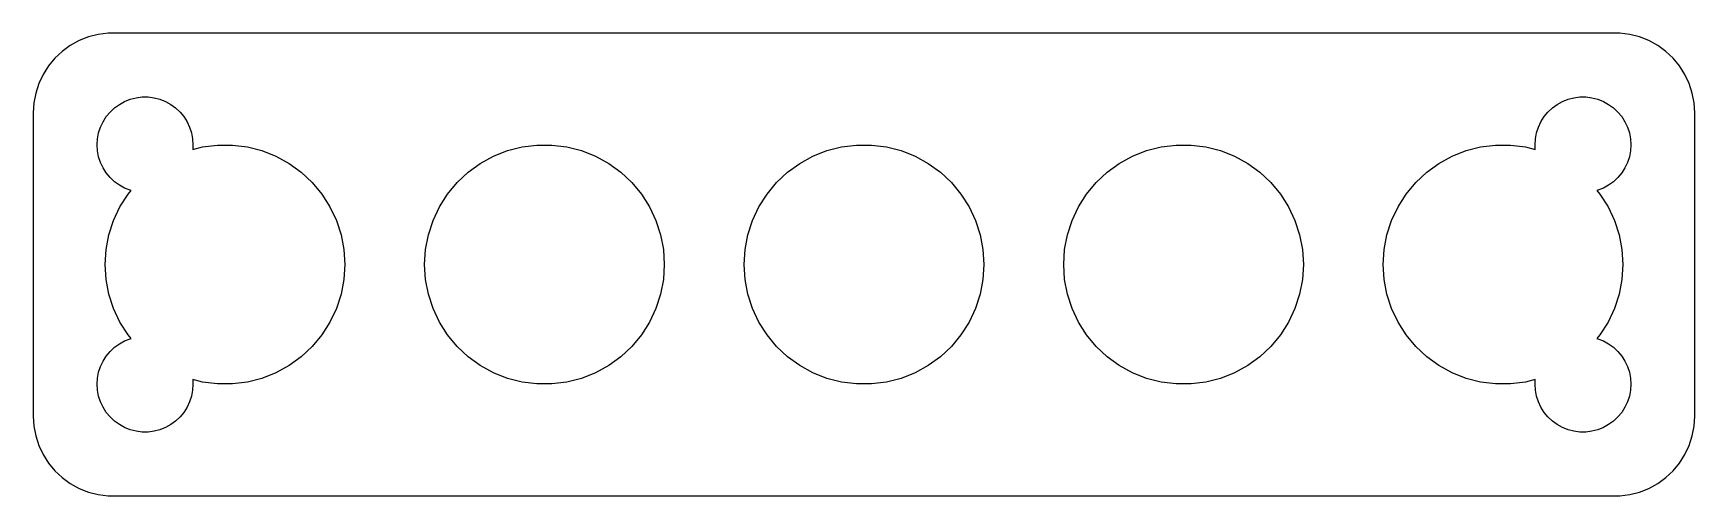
# Model space of a CAD drawing. Header units: metres. Extents: x -52 to 52, y 25 to 53.
import ezdxf

# ---------------------------------------------------------------- set-up
doc = ezdxf.new("R2010")
doc.units = ezdxf.units.M

msp = doc.modelspace()

# ---------------------------------------------------------------- linework, layer by layer
for p, q in [((-48.5451, 53.2553), (-49.1289, 53.0241)), ((-47.9369, 53.4114), (-48.5451, 53.2553)), ((-47.3139, 53.4901), (-47.9369, 53.4114)), ((47.3139, 53.4901), (-47.3139, 53.4901)), ((47.9369, 53.4114), (47.3139, 53.4901)), ((48.5451, 53.2553), (47.9369, 53.4114)), ((49.1289, 53.0241), (48.5451, 53.2553)), ((-50.1871, 52.3526), (-50.6448, 51.9227)), ((-49.6791, 52.7216), (-50.1871, 52.3526)), ((-49.1289, 53.0241), (-49.6791, 52.7216)), ((49.6791, 52.7216), (49.1289, 53.0241)), ((50.1871, 52.3526), (49.6791, 52.7216)), ((50.6448, 51.9227), (50.1871, 52.3526)), ((-51.0451, 51.4389), (-51.3815, 50.9088)), ((-50.6448, 51.9227), (-51.0451, 51.4389)), ((51.0451, 51.4389), (50.6448, 51.9227)), ((51.3815, 50.9088), (51.0451, 51.4389)), ((-51.6489, 50.3406), (-51.8429, 49.7434)), ((-51.3815, 50.9088), (-51.6489, 50.3406)), ((51.6489, 50.3406), (51.3815, 50.9088)), ((51.8429, 49.7434), (51.6489, 50.3406)), ((-51.9606, 49.1267), (-52, 48.5)), ((-51.8429, 49.7434), (-51.9606, 49.1267)), ((-46.9123, 48.8115), (-46.6075, 49.033)), ((-46.6075, 49.033), (-46.2773, 49.2145)), ((-46.2773, 49.2145), (-45.927, 49.3532)), ((-45.927, 49.3532), (-45.5621, 49.4469)), ((-45.5621, 49.4469), (-45.1884, 49.4941)), ((-45.1884, 49.4941), (-44.8116, 49.4941)), ((-44.8116, 49.4941), (-44.4379, 49.4469)), ((-44.4379, 49.4469), (-44.0729, 49.3532)), ((-44.0729, 49.3532), (-43.7227, 49.2145)), ((-43.7227, 49.2145), (-43.3925, 49.033)), ((-43.3925, 49.033), (-43.0877, 48.8115)), ((43.0877, 48.8115), (43.3925, 49.033)), ((43.3925, 49.033), (43.7227, 49.2145)), ((43.7227, 49.2145), (44.0729, 49.3532)), ((44.0729, 49.3532), (44.4379, 49.4469)), ((44.4379, 49.4469), (44.8116, 49.4941)), ((44.8116, 49.4941), (45.1884, 49.4941)), ((45.1884, 49.4941), (45.5621, 49.4469)), ((45.5621, 49.4469), (45.927, 49.3532)), ((45.927, 49.3532), (46.2773, 49.2145)), ((46.2773, 49.2145), (46.6075, 49.033)), ((46.6075, 49.033), (46.9123, 48.8115)), ((51.9606, 49.1267), (51.8429, 49.7434)), ((52, 48.5), (51.9606, 49.1267)), ((-52, 48.5), (-52, 29.5)), ((-47.7893, 47.6044), (-47.6289, 47.9453)), ((-47.6289, 47.9453), (-47.427, 48.2634)), ((-47.427, 48.2634), (-47.1869, 48.5536)), ((-47.1869, 48.5536), (-46.9123, 48.8115)), ((-43.0877, 48.8115), (-42.8131, 48.5536)), ((-42.8131, 48.5536), (-42.5729, 48.2634)), ((-42.5729, 48.2634), (-42.3711, 47.9453)), ((-42.3711, 47.9453), (-42.2107, 47.6044)), ((42.2107, 47.6044), (42.3711, 47.9453)), ((42.3711, 47.9453), (42.5729, 48.2634)), ((42.5729, 48.2634), (42.8131, 48.5536)), ((42.8131, 48.5536), (43.0877, 48.8115)), ((46.9123, 48.8115), (47.1869, 48.5536)), ((47.1869, 48.5536), (47.427, 48.2634)), ((47.427, 48.2634), (47.6289, 47.9453)), ((47.6289, 47.9453), (47.7893, 47.6044)), ((52, 29.5), (52, 48.5)), ((-48, 46.5), (-47.9763, 46.876)), ((-47.9763, 46.876), (-47.9057, 47.2461)), ((-47.9057, 47.2461), (-47.7893, 47.6044)), ((-42.2107, 47.6044), (-42.0942, 47.2461)), ((-42.0942, 47.2461), (-42.0237, 46.876)), ((-42.0237, 46.876), (-42, 46.5)), ((42, 46.5), (42.0237, 46.876)), ((42.0237, 46.876), (42.0942, 47.2461)), ((42.0942, 47.2461), (42.2107, 47.6044)), ((47.7893, 47.6044), (47.9057, 47.2461)), ((47.9057, 47.2461), (47.9763, 46.876)), ((47.9763, 46.876), (48, 46.5)), ((-47.9763, 46.124), (-48, 46.5)), ((-47.9057, 45.7539), (-47.9763, 46.124)), ((-42, 46.5), (-42.0182, 46.2098)), ((-42.0182, 46.2098), (-41.4053, 46.3671)), ((-41.4053, 46.3671), (-40.4709, 46.4852)), ((-40.4709, 46.4852), (-39.5291, 46.4852)), ((-39.5291, 46.4852), (-38.5946, 46.3671)), ((-38.5946, 46.3671), (-37.6824, 46.1329)), ((-37.6824, 46.1329), (-36.8067, 45.7862)), ((-36.8067, 45.7862), (-35.9813, 45.3325)), ((-24.0187, 45.3325), (-23.1933, 45.7862)), ((-23.1933, 45.7862), (-22.3176, 46.1329)), ((-22.3176, 46.1329), (-21.4053, 46.3671)), ((-21.4053, 46.3671), (-20.4709, 46.4852)), ((-20.4709, 46.4852), (-19.5291, 46.4852)), ((-19.5291, 46.4852), (-18.5946, 46.3671)), ((-18.5946, 46.3671), (-17.6824, 46.1329)), ((-17.6824, 46.1329), (-16.8067, 45.7862)), ((-16.8067, 45.7862), (-15.9813, 45.3325)), ((-4.01869, 45.3325), (-3.19334, 45.7862)), ((-3.19334, 45.7862), (-2.31763, 46.1329)), ((-2.31763, 46.1329), (-1.40535, 46.3671)), ((-1.40535, 46.3671), (-0.47092, 46.4852)), ((-0.47092, 46.4852), (0.47092, 46.4852)), ((0.47092, 46.4852), (1.40535, 46.3671)), ((1.40535, 46.3671), (2.31763, 46.1329)), ((2.31763, 46.1329), (3.19334, 45.7862)), ((3.19334, 45.7862), (4.01869, 45.3325)), ((15.9813, 45.3325), (16.8067, 45.7862)), ((16.8067, 45.7862), (17.6824, 46.1329)), ((17.6824, 46.1329), (18.5946, 46.3671)), ((18.5946, 46.3671), (19.5291, 46.4852)), ((19.5291, 46.4852), (20.4709, 46.4852)), ((20.4709, 46.4852), (21.4053, 46.3671)), ((21.4053, 46.3671), (22.3176, 46.1329)), ((22.3176, 46.1329), (23.1933, 45.7862)), ((23.1933, 45.7862), (24.0187, 45.3325)), ((35.9813, 45.3325), (36.8067, 45.7862)), ((36.8067, 45.7862), (37.6824, 46.1329)), ((37.6824, 46.1329), (38.5946, 46.3671)), ((38.5946, 46.3671), (39.5291, 46.4852)), ((39.5291, 46.4852), (40.4709, 46.4852)), ((40.4709, 46.4852), (41.4053, 46.3671)), ((41.4053, 46.3671), (42.0182, 46.2098)), ((42.0182, 46.2098), (42, 46.5)), ((47.9763, 46.124), (47.9057, 45.7539)), ((48, 46.5), (47.9763, 46.124)), ((-47.7893, 45.3956), (-47.9057, 45.7539)), ((-47.6289, 45.0547), (-47.7893, 45.3956)), ((-47.427, 44.7366), (-47.6289, 45.0547)), ((-47.1869, 44.4464), (-47.427, 44.7366)), ((-35.9813, 45.3325), (-35.2193, 44.7788)), ((-35.2193, 44.7788), (-34.5327, 44.1341)), ((-25.4673, 44.1341), (-24.7807, 44.7788)), ((-24.7807, 44.7788), (-24.0187, 45.3325)), ((-15.9813, 45.3325), (-15.2193, 44.7788)), ((-15.2193, 44.7788), (-14.5327, 44.1341)), ((-5.46725, 44.1341), (-4.78067, 44.7788)), ((-4.78067, 44.7788), (-4.01869, 45.3325)), ((4.01869, 45.3325), (4.78067, 44.7788)), ((4.78067, 44.7788), (5.46725, 44.1341)), ((14.5327, 44.1341), (15.2193, 44.7788)), ((15.2193, 44.7788), (15.9813, 45.3325)), ((24.0187, 45.3325), (24.7807, 44.7788)), ((24.7807, 44.7788), (25.4673, 44.1341)), ((34.5327, 44.1341), (35.2193, 44.7788)), ((35.2193, 44.7788), (35.9813, 45.3325)), ((47.427, 44.7366), (47.1869, 44.4464)), ((47.6289, 45.0547), (47.427, 44.7366)), ((47.7893, 45.3956), (47.6289, 45.0547)), ((47.9057, 45.7539), (47.7893, 45.3956)), ((-46.9123, 44.1884), (-47.1869, 44.4464)), ((-46.6075, 43.967), (-46.9123, 44.1884)), ((-46.2773, 43.7855), (-46.6075, 43.967)), ((-45.927, 43.6468), (-46.2773, 43.7855)), ((-34.5327, 44.1341), (-33.9324, 43.4084)), ((-26.0676, 43.4084), (-25.4673, 44.1341)), ((-14.5327, 44.1341), (-13.9324, 43.4084)), ((-6.06763, 43.4084), (-5.46725, 44.1341)), ((5.46725, 44.1341), (6.06763, 43.4084)), ((13.9324, 43.4084), (14.5327, 44.1341)), ((25.4673, 44.1341), (26.0676, 43.4084)), ((33.9324, 43.4084), (34.5327, 44.1341)), ((46.2773, 43.7855), (45.927, 43.6468)), ((46.6075, 43.967), (46.2773, 43.7855)), ((46.9123, 44.1884), (46.6075, 43.967)), ((47.1869, 44.4464), (46.9123, 44.1884)), ((-46.5723, 42.6131), (-46.0676, 43.4084)), ((-46.0676, 43.4084), (-45.8803, 43.6348)), ((-45.8803, 43.6348), (-45.927, 43.6468)), ((-33.9324, 43.4084), (-33.4277, 42.6131)), ((-26.5723, 42.6131), (-26.0676, 43.4084)), ((-13.9324, 43.4084), (-13.4277, 42.6131)), ((-6.5723, 42.6131), (-6.06763, 43.4084)), ((6.06763, 43.4084), (6.5723, 42.6131)), ((13.4277, 42.6131), (13.9324, 43.4084)), ((26.0676, 43.4084), (26.5723, 42.6131)), ((33.4277, 42.6131), (33.9324, 43.4084)), ((45.927, 43.6468), (45.8803, 43.6348)), ((45.8803, 43.6348), (46.0676, 43.4084)), ((46.0676, 43.4084), (46.5723, 42.6131)), ((-47.2644, 40.8652), (-46.9733, 41.7609)), ((-46.9733, 41.7609), (-46.5723, 42.6131)), ((-33.4277, 42.6131), (-33.0267, 41.7609)), ((-33.0267, 41.7609), (-32.7356, 40.8652)), ((-27.2644, 40.8652), (-26.9733, 41.7609)), ((-26.9733, 41.7609), (-26.5723, 42.6131)), ((-13.4277, 42.6131), (-13.0267, 41.7609)), ((-13.0267, 41.7609), (-12.7356, 40.8652)), ((-7.26436, 40.8652), (-6.97331, 41.7609)), ((-6.97331, 41.7609), (-6.5723, 42.6131)), ((6.5723, 42.6131), (6.97331, 41.7609)), ((6.97331, 41.7609), (7.26436, 40.8652)), ((12.7356, 40.8652), (13.0267, 41.7609)), ((13.0267, 41.7609), (13.4277, 42.6131)), ((26.5723, 42.6131), (26.9733, 41.7609)), ((26.9733, 41.7609), (27.2644, 40.8652)), ((32.7356, 40.8652), (33.0267, 41.7609)), ((33.0267, 41.7609), (33.4277, 42.6131)), ((46.5723, 42.6131), (46.9733, 41.7609)), ((46.9733, 41.7609), (47.2644, 40.8652)), ((-47.4409, 39.94), (-47.2644, 40.8652)), ((-32.7356, 40.8652), (-32.5591, 39.94)), ((-27.4409, 39.94), (-27.2644, 40.8652)), ((-12.7356, 40.8652), (-12.5591, 39.94)), ((-7.44086, 39.94), (-7.26436, 40.8652)), ((7.26436, 40.8652), (7.44086, 39.94)), ((12.5591, 39.94), (12.7356, 40.8652)), ((27.2644, 40.8652), (27.4409, 39.94)), ((32.5591, 39.94), (32.7356, 40.8652)), ((47.2644, 40.8652), (47.4409, 39.94)), ((-47.5, 39), (-47.4409, 39.94)), ((-32.5591, 39.94), (-32.5, 39)), ((-27.5, 39), (-27.4409, 39.94)), ((-12.5591, 39.94), (-12.5, 39)), ((-7.5, 39), (-7.44086, 39.94)), ((7.44086, 39.94), (7.5, 39)), ((12.5, 39), (12.5591, 39.94)), ((27.4409, 39.94), (27.5, 39)), ((32.5, 39), (32.5591, 39.94)), ((47.4409, 39.94), (47.5, 39)), ((-47.4409, 38.06), (-47.5, 39)), ((-32.5, 39), (-32.5591, 38.06)), ((-27.4409, 38.06), (-27.5, 39)), ((-12.5, 39), (-12.5591, 38.06)), ((-7.44086, 38.06), (-7.5, 39)), ((7.5, 39), (7.44086, 38.06)), ((12.5591, 38.06), (12.5, 39)), ((27.5, 39), (27.4409, 38.06)), ((32.5591, 38.06), (32.5, 39)), ((47.5, 39), (47.4409, 38.06)), ((-47.2644, 37.1348), (-47.4409, 38.06)), ((-32.5591, 38.06), (-32.7356, 37.1348)), ((-27.2644, 37.1348), (-27.4409, 38.06)), ((-12.5591, 38.06), (-12.7356, 37.1348)), ((-7.26436, 37.1348), (-7.44086, 38.06)), ((7.44086, 38.06), (7.26436, 37.1348)), ((12.7356, 37.1348), (12.5591, 38.06)), ((27.4409, 38.06), (27.2644, 37.1348)), ((32.7356, 37.1348), (32.5591, 38.06)), ((47.4409, 38.06), (47.2644, 37.1348)), ((-46.9733, 36.2391), (-47.2644, 37.1348)), ((-32.7356, 37.1348), (-33.0267, 36.2391)), ((-26.9733, 36.2391), (-27.2644, 37.1348)), ((-12.7356, 37.1348), (-13.0267, 36.2391)), ((-6.97331, 36.2391), (-7.26436, 37.1348)), ((7.26436, 37.1348), (6.97331, 36.2391)), ((13.0267, 36.2391), (12.7356, 37.1348)), ((27.2644, 37.1348), (26.9733, 36.2391)), ((33.0267, 36.2391), (32.7356, 37.1348)), ((47.2644, 37.1348), (46.9733, 36.2391)), ((-46.5723, 35.3869), (-46.9733, 36.2391)), ((-46.0676, 34.5916), (-46.5723, 35.3869)), ((-33.4277, 35.3869), (-33.9324, 34.5916)), ((-33.0267, 36.2391), (-33.4277, 35.3869)), ((-26.5723, 35.3869), (-26.9733, 36.2391)), ((-26.0676, 34.5916), (-26.5723, 35.3869)), ((-13.4277, 35.3869), (-13.9324, 34.5916)), ((-13.0267, 36.2391), (-13.4277, 35.3869)), ((-6.5723, 35.3869), (-6.97331, 36.2391)), ((-6.06763, 34.5916), (-6.5723, 35.3869)), ((6.5723, 35.3869), (6.06763, 34.5916)), ((6.97331, 36.2391), (6.5723, 35.3869)), ((13.4277, 35.3869), (13.0267, 36.2391)), ((13.9324, 34.5916), (13.4277, 35.3869)), ((26.5723, 35.3869), (26.0676, 34.5916)), ((26.9733, 36.2391), (26.5723, 35.3869)), ((33.4277, 35.3869), (33.0267, 36.2391)), ((33.9324, 34.5916), (33.4277, 35.3869)), ((46.5723, 35.3869), (46.0676, 34.5916)), ((46.9733, 36.2391), (46.5723, 35.3869)), ((-46.2773, 34.2145), (-45.927, 34.3532)), ((-45.8803, 34.3652), (-46.0676, 34.5916)), ((-45.927, 34.3532), (-45.8803, 34.3652)), ((-33.9324, 34.5916), (-34.5327, 33.8659)), ((-25.4673, 33.8659), (-26.0676, 34.5916)), ((-13.9324, 34.5916), (-14.5327, 33.8659)), ((-5.46725, 33.8659), (-6.06763, 34.5916)), ((6.06763, 34.5916), (5.46725, 33.8659)), ((14.5327, 33.8659), (13.9324, 34.5916)), ((26.0676, 34.5916), (25.4673, 33.8659)), ((34.5327, 33.8659), (33.9324, 34.5916)), ((46.0676, 34.5916), (45.8803, 34.3652)), ((45.8803, 34.3652), (45.927, 34.3532)), ((45.927, 34.3532), (46.2773, 34.2145)), ((-47.427, 33.2634), (-47.1869, 33.5536)), ((-47.1869, 33.5536), (-46.9123, 33.8116)), ((-46.9123, 33.8116), (-46.6075, 34.033)), ((-46.6075, 34.033), (-46.2773, 34.2145)), ((-34.5327, 33.8659), (-35.2193, 33.2212)), ((-24.7807, 33.2212), (-25.4673, 33.8659)), ((-14.5327, 33.8659), (-15.2193, 33.2212)), ((-4.78067, 33.2212), (-5.46725, 33.8659)), ((5.46725, 33.8659), (4.78067, 33.2212)), ((15.2193, 33.2212), (14.5327, 33.8659)), ((25.4673, 33.8659), (24.7807, 33.2212)), ((35.2193, 33.2212), (34.5327, 33.8659)), ((46.2773, 34.2145), (46.6075, 34.033)), ((46.6075, 34.033), (46.9123, 33.8116)), ((46.9123, 33.8116), (47.1869, 33.5536)), ((47.1869, 33.5536), (47.427, 33.2634)), ((-47.9763, 31.876), (-47.9057, 32.2461)), ((-47.9057, 32.2461), (-47.7893, 32.6044)), ((-47.7893, 32.6044), (-47.6289, 32.9453)), ((-47.6289, 32.9453), (-47.427, 33.2634)), ((-35.9813, 32.6675), (-36.8067, 32.2138)), ((-35.2193, 33.2212), (-35.9813, 32.6675)), ((-24.0187, 32.6675), (-24.7807, 33.2212)), ((-23.1933, 32.2138), (-24.0187, 32.6675)), ((-15.9813, 32.6675), (-16.8067, 32.2138)), ((-15.2193, 33.2212), (-15.9813, 32.6675)), ((-4.01869, 32.6675), (-4.78067, 33.2212)), ((-3.19334, 32.2138), (-4.01869, 32.6675)), ((4.01869, 32.6675), (3.19334, 32.2138)), ((4.78067, 33.2212), (4.01869, 32.6675)), ((15.9813, 32.6675), (15.2193, 33.2212)), ((16.8067, 32.2138), (15.9813, 32.6675)), ((24.0187, 32.6675), (23.1933, 32.2138)), ((24.7807, 33.2212), (24.0187, 32.6675)), ((35.9813, 32.6675), (35.2193, 33.2212)), ((36.8067, 32.2138), (35.9813, 32.6675)), ((47.427, 33.2634), (47.6289, 32.9453)), ((47.6289, 32.9453), (47.7893, 32.6044)), ((47.7893, 32.6044), (47.9057, 32.2461)), ((47.9057, 32.2461), (47.9763, 31.876)), ((-48, 31.5), (-47.9763, 31.876)), ((-47.9763, 31.124), (-48, 31.5)), ((-42, 31.5), (-42.0237, 31.124)), ((-41.4053, 31.6329), (-42.0182, 31.7902)), ((-42.0182, 31.7902), (-42, 31.5)), ((-40.4709, 31.5148), (-41.4053, 31.6329)), ((-39.5291, 31.5148), (-40.4709, 31.5148)), ((-38.5946, 31.6329), (-39.5291, 31.5148)), ((-37.6824, 31.8671), (-38.5946, 31.6329)), ((-36.8067, 32.2138), (-37.6824, 31.8671)), ((-22.3176, 31.8671), (-23.1933, 32.2138)), ((-21.4053, 31.6329), (-22.3176, 31.8671)), ((-20.4709, 31.5148), (-21.4053, 31.6329)), ((-19.5291, 31.5148), (-20.4709, 31.5148)), ((-18.5946, 31.6329), (-19.5291, 31.5148)), ((-17.6824, 31.8671), (-18.5946, 31.6329)), ((-16.8067, 32.2138), (-17.6824, 31.8671)), ((-2.31763, 31.8671), (-3.19334, 32.2138)), ((-1.40535, 31.6329), (-2.31763, 31.8671)), ((-0.47092, 31.5148), (-1.40535, 31.6329)), ((0.47092, 31.5148), (-0.47092, 31.5148)), ((1.40535, 31.6329), (0.47092, 31.5148)), ((2.31763, 31.8671), (1.40535, 31.6329)), ((3.19334, 32.2138), (2.31763, 31.8671)), ((17.6824, 31.8671), (16.8067, 32.2138)), ((18.5946, 31.6329), (17.6824, 31.8671)), ((19.5291, 31.5148), (18.5946, 31.6329)), ((20.4709, 31.5148), (19.5291, 31.5148)), ((21.4053, 31.6329), (20.4709, 31.5148)), ((22.3176, 31.8671), (21.4053, 31.6329)), ((23.1933, 32.2138), (22.3176, 31.8671)), ((37.6824, 31.8671), (36.8067, 32.2138)), ((38.5946, 31.6329), (37.6824, 31.8671)), ((39.5291, 31.5148), (38.5946, 31.6329)), ((40.4709, 31.5148), (39.5291, 31.5148)), ((41.4053, 31.6329), (40.4709, 31.5148)), ((42.0182, 31.7902), (41.4053, 31.6329)), ((42, 31.5), (42.0182, 31.7902)), ((42.0237, 31.124), (42, 31.5)), ((47.9763, 31.876), (48, 31.5)), ((48, 31.5), (47.9763, 31.124)), ((-47.9057, 30.7539), (-47.9763, 31.124)), ((-47.7893, 30.3956), (-47.9057, 30.7539)), ((-47.6289, 30.0547), (-47.7893, 30.3956)), ((-42.2107, 30.3956), (-42.3711, 30.0547)), ((-42.0942, 30.7539), (-42.2107, 30.3956)), ((-42.0237, 31.124), (-42.0942, 30.7539)), ((42.0942, 30.7539), (42.0237, 31.124)), ((42.2107, 30.3956), (42.0942, 30.7539)), ((42.3711, 30.0547), (42.2107, 30.3956)), ((47.7893, 30.3956), (47.6289, 30.0547)), ((47.9057, 30.7539), (47.7893, 30.3956)), ((47.9763, 31.124), (47.9057, 30.7539)), ((-52, 29.5), (-51.9606, 28.8733)), ((-47.427, 29.7366), (-47.6289, 30.0547)), ((-47.1869, 29.4464), (-47.427, 29.7366)), ((-46.9123, 29.1885), (-47.1869, 29.4464)), ((-46.6075, 28.967), (-46.9123, 29.1885)), ((-43.0877, 29.1885), (-43.3925, 28.967)), ((-42.8131, 29.4464), (-43.0877, 29.1885)), ((-42.5729, 29.7366), (-42.8131, 29.4464)), ((-42.3711, 30.0547), (-42.5729, 29.7366)), ((42.5729, 29.7366), (42.3711, 30.0547)), ((42.8131, 29.4464), (42.5729, 29.7366)), ((43.0877, 29.1885), (42.8131, 29.4464)), ((43.3925, 28.967), (43.0877, 29.1885)), ((46.9123, 29.1885), (46.6075, 28.967)), ((47.1869, 29.4464), (46.9123, 29.1885)), ((47.427, 29.7366), (47.1869, 29.4464)), ((47.6289, 30.0547), (47.427, 29.7366)), ((51.9606, 28.8733), (52, 29.5)), ((-51.9606, 28.8733), (-51.8429, 28.2566)), ((-51.8429, 28.2566), (-51.6489, 27.6594)), ((-46.2773, 28.7855), (-46.6075, 28.967)), ((-45.927, 28.6468), (-46.2773, 28.7855)), ((-45.5621, 28.5531), (-45.927, 28.6468)), ((-45.1884, 28.5059), (-45.5621, 28.5531)), ((-44.8116, 28.5059), (-45.1884, 28.5059)), ((-44.4379, 28.5531), (-44.8116, 28.5059)), ((-44.0729, 28.6468), (-44.4379, 28.5531)), ((-43.7227, 28.7855), (-44.0729, 28.6468)), ((-43.3925, 28.967), (-43.7227, 28.7855)), ((43.7227, 28.7855), (43.3925, 28.967)), ((44.0729, 28.6468), (43.7227, 28.7855)), ((44.4379, 28.5531), (44.0729, 28.6468)), ((44.8116, 28.5059), (44.4379, 28.5531)), ((45.1884, 28.5059), (44.8116, 28.5059)), ((45.5621, 28.5531), (45.1884, 28.5059)), ((45.927, 28.6468), (45.5621, 28.5531)), ((46.2773, 28.7855), (45.927, 28.6468)), ((46.6075, 28.967), (46.2773, 28.7855)), ((51.6489, 27.6594), (51.8429, 28.2566)), ((51.8429, 28.2566), (51.9606, 28.8733)), ((-51.6489, 27.6594), (-51.3815, 27.0912)), ((-51.3815, 27.0912), (-51.0451, 26.5611)), ((51.0451, 26.5611), (51.3815, 27.0912)), ((51.3815, 27.0912), (51.6489, 27.6594)), ((-51.0451, 26.5611), (-50.6448, 26.0773)), ((-50.6448, 26.0773), (-50.1871, 25.6474)), ((50.1871, 25.6474), (50.6448, 26.0773)), ((50.6448, 26.0773), (51.0451, 26.5611)), ((-50.1871, 25.6474), (-49.6791, 25.2784)), ((-49.6791, 25.2784), (-49.1289, 24.9759)), ((-49.1289, 24.9759), (-48.5451, 24.7447)), ((48.5451, 24.7447), (49.1289, 24.9759)), ((49.1289, 24.9759), (49.6791, 25.2784)), ((49.6791, 25.2784), (50.1871, 25.6474)), ((-48.5451, 24.7447), (-47.9369, 24.5886)), ((-47.9369, 24.5886), (-47.3139, 24.5099)), ((-47.3139, 24.5099), (47.3139, 24.5099)), ((47.3139, 24.5099), (47.9369, 24.5886)), ((47.9369, 24.5886), (48.5451, 24.7447))]:
    msp.add_line(p, q)

doc.saveas('drawing.dxf')
